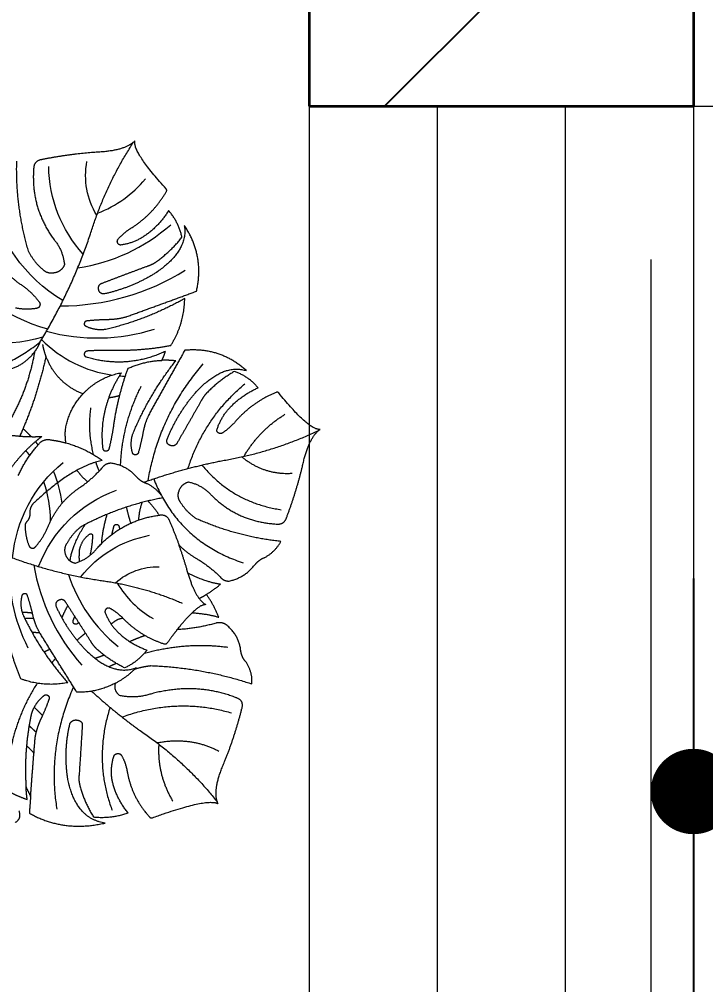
# Model space of a CAD drawing. Header units: inches. Extents: x 17146 to 31738, y -8920 to -2452.
# Drawn here: x 22822.94 to 22839.01, y -5230.46 to -5207.85 of the extents above; entities that cross this region are included whole.
import ezdxf

# ---------------------------------------------------------------- set-up
doc = ezdxf.new("R2010")
doc.units = ezdxf.units.IN
doc.header["$LTSCALE"] = 25
doc.header["$MEASUREMENT"] = 0
doc.header["$PDMODE"] = 3
doc.linetypes.add('CENTER', pattern=[2, 1.25, -0.25, 0.25, -0.25])
doc.layers.get('Defpoints').update_dxf_attribs({"color": 251})
doc.layers.add('A-HATCH', color=7, linetype='Continuous')
for name, color, linetype, lineweight in [('A_Grid Name', 216, 'Continuous', 5), ('Center line', 252, 'CENTER', 20), ('Column', 130, 'Continuous', 35), ('Dim-external', 151, 'Continuous', 9), ('Dim-internal', 150, 'Continuous', 9), ('Door-window', 40, 'Continuous', 15), ('Furniture', 125, 'Continuous', 20), ('plants', 105, 'Continuous', 18), ('sill', 30, 'Continuous', 20), ('Wall-Section', 6, 'Continuous', 35)]:
    doc.layers.add(name, color=color, linetype=linetype, lineweight=lineweight)
doc.styles.add('int text 1in-8ft', font='trebuc.ttf', dxfattribs={"height": 7})
doc.dimstyles.new('dim 1in-8ft', dxfattribs={"dimtxt": 7, "dimasz": 2, "dimexe": 6, "dimexo": 6, "dimgap": 1, "dimtad": 1, "dimdec": 0, "dimzin": 0, "dimdsep": 46, "dimlunit": 4, "dimtxsty": 'int text 1in-8ft', "dimblk": 'DOT', "dimcen": 4, "dimdle": 6, "dimclrt": 7, "dimadec": 0, "dimazin": 0, "dimtfac": 1, "dimtdec": 0, "dimtofl": 0, "dimtmove": 0, "dimatfit": 3, "dimfxl": 6, "dimfxlon": 1, "dimtolj": 1, "dimtzin": 0, "dimarcsym": 0})
doc.dimstyles.new('dim 1in-8ft c-c', dxfattribs={"dimtxt": 7, "dimasz": 2, "dimexe": 6, "dimexo": 6, "dimgap": 1, "dimtad": 1, "dimdec": 0, "dimzin": 0, "dimdsep": 46, "dimlunit": 4, "dimtxsty": 'int text 1in-8ft', "dimblk": 'DOT', "dimcen": 4, "dimdle": 6, "dimclrt": 7, "dimadec": 0, "dimazin": 0, "dimtfac": 1, "dimtdec": 0, "dimtofl": 0, "dimtmove": 0, "dimatfit": 3, "dimfxl": 6, "dimfxlon": 1, "dimtolj": 1, "dimtzin": 0, "dimarcsym": 0})

# ---------------------------------------------------------------- blocks, each defined once
blk = doc.blocks.new('grid')
at = {"layer": 'Center line'}
blk.add_line((1, 115), (1, -388.735), dxfattribs=at)
blk = doc.blocks.new('Monstera_86')
at = {"layer": 'plants'}
for points, degree in [([(0.5804, 1.2504), (0.5207, 1.2845), (0.4475, 1.2679)], 2), ([(0.3642, 1.2585), (0.2669, 1.2232), (0.249, 1.2339)], 2), ([(0.3697, 1.2571), (0.3676, 1.2595), (0.3642, 1.2585)], 2), ([(0.409, 1.1752), (0.4016, 1.2213), (0.3697, 1.2571)], 2), ([(0.4677, 1.2571), (0.4369, 1.2603), (0.4069, 1.2501)], 2), ([(0.4475, 1.2679), (0.4986, 1.2605), (0.5127, 1.1914)], 2), ([(0.492, 1.2007), (0.4846, 1.2307), (0.4677, 1.2571)], 2), ([(0.6052, 1.2669), (0.593, 1.2595), (0.5986, 1.2463)], 2), ([(0.4069, 1.2501), (0.426, 1.2273), (0.4335, 1.1992)], 2), ([(0.4388, 1.0647), (0.4681, 1.1579), (0.435, 1.2455)], 2), ([(0.5029, 1.0289), (0.55, 1.1353), (0.5321, 1.2436)], 2), ([(0.5782, 1.2211), (0.5793, 1.2358), (0.5804, 1.2504)], 2), ([(0.249, 1.2339), (0.2601, 1.2114), (0.2375, 1.1599)], 2), ([(0.3861, 1.1055), (0.3073, 1.159), (0.2504, 1.2306)], 2), ([(0.3532, 1.1294), (0.3562, 1.1834), (0.3286, 1.2295)], 2), ([(0.5782, 1.2211), (0.5744, 1.17), (0.5703, 1.1189)], 2), ([(0.5862, 1.205), (0.5821, 1.213), (0.5782, 1.2211)], 2), ([(0.614, 1.2136), (0.5999, 1.2212), (0.5843, 1.2264)], 2), ([(0.5843, 1.2264), (0.5855, 1.2157), (0.5862, 1.205)], 2), ([(0.5808, 1.0967), (0.5898, 1.151), (0.5862, 1.205)], 2), ([(0.4335, 1.1992), (0.4399, 1.1747), (0.4317, 1.1495)], 2), ([(0.493, 1.1825), (0.4943, 1.1918), (0.492, 1.2007)], 2), ([(0.5127, 1.1914), (0.5207, 1.1427), (0.5091, 1.0931)], 2), ([(0.4185, 1.1492), (0.4117, 1.1615), (0.409, 1.1752)], 2), ([(0.4875, 1.0971), (0.4901, 1.1398), (0.493, 1.1825)], 2), ([(0.2375, 1.1599), (0.2192, 1.1141), (0.2073, 1.067)], 2), ([(0.5667, 1.0223), (0.6075, 1.0869), (0.6164, 1.1583)], 2), ([(0.3565, 1.1269), (0.2971, 1.1155), (0.2479, 1.1415)], 2), ([(0.4249, 1.1459), (0.4204, 1.1458), (0.4185, 1.1492)], 2), ([(0.4317, 1.1495), (0.4294, 1.146), (0.4249, 1.1459)], 2), ([(0.5853, 1.1318), (0.5786, 1.1382), (0.5724, 1.1451)], 2), ([(0.5703, 1.1189), (0.5695, 1.1136), (0.5682, 1.1083)], 2), ([(0.4711, 1.0363), (0.4311, 1.0731), (0.3861, 1.1055)], 2), ([(0.5682, 1.1083), (0.5655, 1.0976), (0.5609, 1.0874)], 2), ([(0.5776, 1.0998), (0.573, 1.1042), (0.5682, 1.1083)], 2), ([(0.4956, 1.0872), (0.4866, 1.0889), (0.4875, 1.0971)], 2), ([(0.5091, 1.0931), (0.5047, 1.0855), (0.4956, 1.0872)], 2), ([(0.5609, 1.0874), (0.5589, 1.0834), (0.5571, 1.0793)], 2), ([(0.5769, 1.0763), (0.5791, 1.0865), (0.5808, 1.0967)], 2), ([(0.5808, 1.0967), (0.5792, 1.0982), (0.5776, 1.0998)], 2), ([(0.4178, 1.0816), (0.3202, 1.0467), (0.2256, 1.0744)], 2), ([(0.5571, 1.0793), (0.5508, 1.0652), (0.5456, 1.0508)], 2), ([(0.5571, 1.0793), (0.564, 1.0719), (0.572, 1.0644)], 2), ([(0.572, 1.0644), (0.5751, 1.0702), (0.5769, 1.0763)], 2), ([(0.2073, 1.067), (0.2028, 1.0525), (0.2182, 1.0475)], 2), ([(0.556, 1.0454), (0.566, 1.0537), (0.572, 1.0644)], 2), ([(0.2182, 1.0475), (0.288, 1.0205), (0.3652, 1.0407)], 2), ([(0.3652, 1.0407), (0.3938, 1.0501), (0.4221, 1.0439)], 2), ([(0.4221, 1.0439), (0.4325, 1.0353), (0.4291, 1.0224)], 2), ([(0.429, 1.0221), (0.4609, 1.0388), (0.4969, 1.0383)], 2), ([(0.4969, 1.0383), (0.5301, 0.9855), (0.563, 0.9325)], 2), ([(0.5456, 1.0508), (0.5433, 1.0464), (0.5478, 1.0441)], 2), ([(0.5478, 1.0441), (0.5523, 1.0418), (0.556, 1.0454)], 2), ([(0.1898, 1.0236), (0.1881, 1.0025), (0.2001, 0.985)], 2), ([(0.3671, 0.9914), (0.2743, 0.9952), (0.1898, 1.0236)], 2), ([(0.429, 1.0221), (0.4103, 1.0123), (0.3952, 0.9975)], 2), ([(0.4291, 1.0224), (0.429, 1.0223), (0.429, 1.0221)], 2), ([(0.5131, 1.0214), (0.555, 1.0295), (0.5952, 1.0149)], 2), ([(0.5915, 0.9024), (0.5607, 0.9675), (0.5131, 1.0214)], 2), ([(0.5952, 1.0149), (0.6156, 0.966), (0.6246, 0.9138)], 2), ([(0.2001, 0.985), (0.2079, 0.9765), (0.2092, 0.9654)], 2), ([(0.3952, 0.9975), (0.3814, 0.9931), (0.3671, 0.9914)], 2), ([(0.3739, 0.9641), (0.3895, 0.9848), (0.4132, 0.9954)], 2), ([(0.4817, 0.9639), (0.4332, 1.0112), (0.3928, 0.9951)], 2), ([(0.3928, 0.9951), (0.394, 0.9963), (0.3952, 0.9975)], 2), ([(0.4132, 0.9954), (0.4399, 0.9823), (0.4619, 0.9623)], 2), ([(0.4398, 0.9928), (0.434, 0.99), (0.428, 0.9874)], 2), ([(0.5726, 0.8149), (0.5614, 0.8805), (0.5325, 0.9409), (0.4882, 0.9907)], 3), ([(0.5344, 0.9785), (0.5379, 0.9826), (0.5413, 0.9869)], 2), ([(0.5408, 0.9872), (0.541, 0.987), (0.5413, 0.9869)], 2), ([(0.3784, 0.9697), (0.3053, 0.9493), (0.2322, 0.959)], 2), ([(0.4649, 0.9783), (0.457, 0.9759), (0.4494, 0.9728)], 2), ([(0.544, 0.963), (0.5494, 0.9652), (0.5546, 0.9675)], 2), ([(0.2092, 0.9654), (0.2122, 0.9369), (0.2362, 0.9187)], 2), ([(0.3208, 0.9282), (0.3293, 0.939), (0.3389, 0.9524)], 2), ([(0.3389, 0.9524), (0.3408, 0.9546), (0.3436, 0.9537)], 2), ([(0.3436, 0.9537), (0.3862, 0.9396), (0.4171, 0.9072)], 2), ([(0.4212, 0.9362), (0.4002, 0.9547), (0.3739, 0.9641)], 2), ([(0.5117, 0.8312), (0.4955, 0.8812), (0.4655, 0.9247), (0.4246, 0.9576)], 3), ([(0.4619, 0.9623), (0.4684, 0.9563), (0.4727, 0.9486)], 2), ([(0.5339, 0.8865), (0.5145, 0.9297), (0.4817, 0.9639)], 2), ([(0.5117, 0.9609), (0.5117, 0.9611), (0.5117, 0.9612)], 2), ([(0.5118, 0.961), (0.5118, 0.961), (0.5117, 0.9609)], 2), ([(0.6136, 0.8009), (0.6189, 0.8561), (0.6083, 0.9109), (0.5828, 0.9602)], 3), ([(0.4041, 0.9491), (0.3911, 0.943), (0.3773, 0.9385)], 2), ([(0.4476, 0.8971), (0.4393, 0.92), (0.4212, 0.9362)], 2), ([(0.4727, 0.9486), (0.4945, 0.9144), (0.5164, 0.8804)], 2), ([(0.4968, 0.9469), (0.4895, 0.9404), (0.4818, 0.9343)], 2), ([(0.5758, 0.9329), (0.5692, 0.9329), (0.5626, 0.9332)], 2), ([(0.563, 0.9325), (0.5703, 0.919), (0.5739, 0.9041)], 2), ([(0.2362, 0.9187), (0.2437, 0.9146), (0.2527, 0.9168)], 2), ([(0.2527, 0.9168), (0.2852, 0.9262), (0.3186, 0.9281)], 2), ([(0.3208, 0.9282), (0.3059, 0.9094), (0.2946, 0.8986)], 2), ([(0.3186, 0.9281), (0.3197, 0.9281), (0.3208, 0.9282)], 2), ([(0.416, 0.9083), (0.4284, 0.91), (0.4365, 0.9187)], 2), ([(0.4952, 0.9168), (0.4945, 0.9162), (0.4938, 0.9156)], 2), ([(0.5014, 0.9178), (0.4981, 0.9192), (0.4952, 0.9168)], 2), ([(0.5042, 0.9131), (0.5048, 0.9165), (0.5014, 0.9178)], 2), ([(0.2946, 0.8986), (0.268, 0.9003), (0.2479, 0.9065)], 2), ([(0.2479, 0.9065), (0.2561, 0.8852), (0.2696, 0.8664)], 2), ([(0.2708, 0.8843), (0.2794, 0.884), (0.2946, 0.8986)], 2), ([(0.426, 0.8466), (0.4107, 0.8724), (0.3893, 0.8936), (0.3632, 0.9086)], 3), ([(0.4171, 0.9072), (0.4267, 0.8977), (0.4384, 0.8911)], 2), ([(0.5008, 0.9046), (0.5026, 0.9088), (0.5042, 0.9131)], 2), ([(0.5232, 0.9078), (0.5186, 0.8967), (0.5128, 0.8859)], 2), ([(0.5886, 0.9084), (0.5807, 0.9079), (0.5728, 0.9083)], 2), ([(0.5739, 0.9041), (0.5778, 0.8866), (0.5834, 0.8694)], 2), ([(0.575, 0.8993), (0.5839, 0.8982), (0.593, 0.898)], 2), ([(0.5938, 0.8697), (0.5977, 0.8864), (0.5915, 0.9024)], 2), ([(0.302, 0.8289), (0.2898, 0.8726), (0.2708, 0.8843)], 2), ([(0.4586, 0.8414), (0.3825, 0.8513), (0.3121, 0.8817)], 2), ([(0.4384, 0.8911), (0.4416, 0.8893), (0.4447, 0.8913)], 2), ([(0.4447, 0.8913), (0.4479, 0.8934), (0.4476, 0.8971)], 2), ([(0.5276, 0.8762), (0.535, 0.8787), (0.5339, 0.8865)], 2), ([(0.2696, 0.8664), (0.2566, 0.8584), (0.2448, 0.8486)], 2), ([(0.2822, 0.8735), (0.2758, 0.8702), (0.2696, 0.8664)], 2), ([(0.4895, 0.8813), (0.4896, 0.8813), (0.4896, 0.8814)], 2), ([(0.4896, 0.8813), (0.4896, 0.8813), (0.4895, 0.8813)], 2), ([(0.5164, 0.8804), (0.5203, 0.8736), (0.5276, 0.8762)], 2), ([(0.5834, 0.8694), (0.5842, 0.8651), (0.5887, 0.8652)], 2), ([(0.5887, 0.8652), (0.5932, 0.8653), (0.5938, 0.8697)], 2), ([(0.2448, 0.8486), (0.271, 0.8451), (0.302, 0.8289)], 2), ([(0.2295, 0.8429), (0.2019, 0.8368), (0.1844, 0.8143)], 2), ([(0.2428, 0.8383), (0.2373, 0.8434), (0.2295, 0.8429)], 2), ([(0.2858, 0.804), (0.2619, 0.8182), (0.2428, 0.8383)], 2), ([(0.4293, 0.846), (0.4079, 0.8271), (0.3808, 0.8173), (0.3523, 0.8179)], 3), ([(0.4902, 0.8358), (0.4598, 0.7973), (0.4175, 0.7717), (0.3693, 0.7626)], 3), ([(0.6315, 0.794), (0.5477, 0.8274), (0.4586, 0.8414)], 2), ([(0.1844, 0.8143), (0.1774, 0.8056), (0.1671, 0.8015)], 2), ([(0.302, 0.8289), (0.303, 0.8257), (0.3038, 0.8223)], 2), ([(0.3038, 0.8223), (0.31, 0.8009), (0.3176, 0.7799)], 2), ([(0.5642, 0.8174), (0.5397, 0.7545), (0.491, 0.7067), (0.4276, 0.6834)], 3), ([(0.1671, 0.8015), (0.1488, 0.7916), (0.1387, 0.7734)], 2), ([(0.3621, 0.6634), (0.3182, 0.7738), (0.2049, 0.8109)], 2), ([(0.3176, 0.7799), (0.3033, 0.7941), (0.2858, 0.804)], 2), ([(0.4996, 0.8115), (0.476, 0.8041), (0.4609, 0.7847)], 2), ([(0.4695, 0.763), (0.47, 0.7807), (0.4741, 0.798)], 2), ([(0.5091, 0.8073), (0.5035, 0.7757), (0.4824, 0.7437)], 2), ([(0.4925, 0.8089), (0.4929, 0.7989), (0.4923, 0.7889)], 2), ([(0.5165, 0.7978), (0.5117, 0.8092), (0.4996, 0.8115)], 2), ([(0.5143, 0.7762), (0.5213, 0.7864), (0.5165, 0.7978)], 2), ([(0.6099, 0.8022), (0.6038, 0.7361), (0.5724, 0.6769), (0.5211, 0.6347)], 3), ([(0.3342, 0.7378), (0.3252, 0.7586), (0.3176, 0.7799)], 2), ([(0.4609, 0.7847), (0.4173, 0.7362), (0.3528, 0.7273)], 2), ([(0.4923, 0.7889), (0.4892, 0.7714), (0.4748, 0.7606)], 2), ([(0.5694, 0.7825), (0.5545, 0.7655), (0.5464, 0.7443)], 2), ([(0.5516, 0.7904), (0.5516, 0.7903), (0.5515, 0.7902), (0.5515, 0.7901)], 3), ([(0.5758, 0.7851), (0.5718, 0.7857), (0.5694, 0.7825)], 2), ([(0.5812, 0.7807), (0.5798, 0.7845), (0.5758, 0.7851)], 2), ([(0.588, 0.7458), (0.5876, 0.7639), (0.5812, 0.7807)], 2), ([(0.1387, 0.7734), (0.2169, 0.765), (0.2879, 0.7331)], 2), ([(0.4442, 0.7259), (0.4519, 0.7513), (0.4541, 0.7775)], 2), ([(0.4713, 0.7602), (0.4695, 0.761), (0.4695, 0.763)], 2), ([(0.4897, 0.7475), (0.5048, 0.7595), (0.5143, 0.7762)], 2), ([(0.3459, 0.6968), (0.4218, 0.7109), (0.4897, 0.7475)], 2), ([(0.4231, 0.7467), (0.4225, 0.7494), (0.4218, 0.7521)], 2), ([(0.4273, 0.7435), (0.424, 0.7437), (0.4231, 0.7467)], 2), ([(0.4318, 0.7464), (0.4305, 0.7434), (0.4273, 0.7435)], 2), ([(0.4353, 0.7612), (0.4338, 0.7538), (0.4318, 0.7464)], 2), ([(0.4748, 0.7606), (0.4732, 0.7593), (0.4713, 0.7602)], 2), ([(0.1285, 0.7307), (0.1121, 0.6873), (0.1011, 0.6423)], 2), ([(0.1471, 0.7428), (0.1329, 0.7445), (0.1285, 0.7307)], 2), ([(0.26, 0.693), (0.2134, 0.7389), (0.1471, 0.7428)], 2), ([(0.2879, 0.7331), (0.3038, 0.7222), (0.3143, 0.7059)], 2), ([(0.3528, 0.7273), (0.339, 0.7246), (0.3342, 0.7378)], 2), ([(0.3882, 0.736), (0.3876, 0.721), (0.3828, 0.7066)], 2), ([(0.41, 0.7132), (0.407, 0.7277), (0.4024, 0.7417)], 2), ([(0.5464, 0.7443), (0.5283, 0.7029), (0.4906, 0.6779)], 2), ([(0.5435, 0.738), (0.5431, 0.7144), (0.547, 0.6911), (0.5552, 0.6689)], 3), ([(0.5796, 0.7241), (0.5792, 0.7329), (0.5854, 0.7393)], 2), ([(0.5854, 0.7393), (0.588, 0.742), (0.588, 0.7458)], 2), ([(0.2773, 0.6392), (0.2234, 0.705), (0.1381, 0.7177)], 2), ([(0.3708, 0.7038), (0.3603, 0.7144), (0.3527, 0.7273)], 2), ([(0.5702, 0.7038), (0.5801, 0.7115), (0.5796, 0.7241)], 2), ([(0.3143, 0.7059), (0.3218, 0.6961), (0.3174, 0.6841)], 2), ([(0.3747, 0.6714), (0.3565, 0.6797), (0.3459, 0.6968)], 2), ([(0.3724, 0.7024), (0.3715, 0.703), (0.3708, 0.7038)], 2), ([(0.3828, 0.7066), (0.3825, 0.7057), (0.382, 0.7049)], 2), ([(0.4524, 0.6311), (0.5041, 0.6421), (0.5702, 0.7038)], 2), ([(0.5226, 0.7063), (0.5252, 0.687), (0.5304, 0.6681), (0.5381, 0.6501)], 3), ([(0.3007, 0.6689), (0.2763, 0.6744), (0.26, 0.693)], 2), ([(0.3174, 0.6841), (0.313, 0.6721), (0.3007, 0.6689)], 2), ([(0.3795, 0.6695), (0.3115, 0.6451), (0.2409, 0.6314)], 2), ([(0.3718, 0.6667), (0.3525, 0.5515), (0.2753, 0.4617)], 2), ([(0.3921, 0.6601), (0.3849, 0.6681), (0.3747, 0.6714)], 2), ([(0.4906, 0.6779), (0.4679, 0.6622), (0.45, 0.6411)], 2), ([(0.4968, 0.6485), (0.4887, 0.6597), (0.478, 0.6685)], 2), ([(0.5697, 0.5982), (0.6022, 0.6257), (0.6241, 0.6622)], 2), ([(0.2073, 0.6248), (0.1693, 0.6566), (0.1188, 0.6536)], 2), ([(0.3019, 0.6454), (0.2737, 0.557), (0.2021, 0.4967)], 2), ([(0.4373, 0.6356), (0.4101, 0.6394), (0.3921, 0.6601)], 2), ([(0.4577, 0.6497), (0.461, 0.642), (0.4636, 0.6341)], 2), ([(0.5998, 0.6576), (0.587, 0.629), (0.5663, 0.6055)], 2), ([(0.1011, 0.6423), (0.0904, 0.5911), (0.07, 0.5766)], 2), ([(0.2409, 0.6314), (0.1536, 0.6167), (0.0728, 0.5788)], 2), ([(0.4202, 0.6401), (0.4174, 0.5669), (0.3839, 0.5007)], 2), ([(0.45, 0.6411), (0.4449, 0.6356), (0.4373, 0.6356)], 2), ([(0.5162, 0.6004), (0.4814, 0.6098), (0.4524, 0.6311)], 2), ([(0.2035, 0.624), (0.1769, 0.578), (0.1316, 0.5502)], 2), ([(0.3805, 0.5805), (0.3838, 0.5987), (0.3888, 0.6165)], 2), ([(0.3888, 0.6165), (0.3895, 0.621), (0.394, 0.6213)], 2), ([(0.394, 0.6213), (0.3986, 0.6215), (0.3995, 0.6171)], 2), ([(0.3995, 0.6171), (0.4041, 0.6004), (0.3984, 0.5836)], 2), ([(0.4452, 0.6144), (0.4406, 0.6138), (0.4397, 0.6092)], 2), ([(0.4411, 0.5213), (0.457, 0.5651), (0.4515, 0.6107)], 2), ([(0.4515, 0.6107), (0.4499, 0.615), (0.4452, 0.6144)], 2), ([(0.4675, 0.6211), (0.4781, 0.5807), (0.4722, 0.5389)], 2), ([(0.5797, 0.6224), (0.5819, 0.6194), (0.5841, 0.6165), (0.5864, 0.6136)], 3), ([(0.2791, 0.5272), (0.2998, 0.5637), (0.3208, 0.6001)], 2), ([(0.339, 0.5953), (0.321, 0.5497), (0.2889, 0.5123)], 2), ([(0.3208, 0.6001), (0.3245, 0.6072), (0.3321, 0.6052)], 2), ([(0.3321, 0.6052), (0.3398, 0.6032), (0.339, 0.5953)], 2), ([(0.4397, 0.6092), (0.4357, 0.592), (0.4328, 0.5746)], 2), ([(0.5411, 0.5953), (0.5285, 0.597), (0.5162, 0.6004)], 2), ([(0.5162, 0.6004), (0.5179, 0.5884), (0.517, 0.5763)], 2), ([(0.5652, 0.6039), (0.556, 0.5916), (0.5411, 0.5953)], 2), ([(0.5586, 0.5892), (0.5643, 0.5935), (0.5697, 0.5982)], 2), ([(0.5663, 0.6055), (0.5658, 0.6047), (0.5652, 0.6039)], 2), ([(0.5697, 0.5982), (0.5674, 0.601), (0.5652, 0.6039)], 2), ([(0.07, 0.5766), (0.0891, 0.5787), (0.1425, 0.5127)], 2), ([(0.2205, 0.5649), (0.2298, 0.5753), (0.2415, 0.5829)], 2), ([(0.2512, 0.5776), (0.2437, 0.5537), (0.2259, 0.5358)], 2), ([(0.2415, 0.5829), (0.2447, 0.585), (0.248, 0.5832)], 2), ([(0.248, 0.5832), (0.2513, 0.5814), (0.2512, 0.5776)], 2), ([(0.3984, 0.5836), (0.3698, 0.515), (0.3234, 0.4563)], 2), ([(0.3706, 0.5508), (0.3775, 0.565), (0.3805, 0.5805)], 2), ([(0.5773, 0.5894), (0.5679, 0.5895), (0.5586, 0.5892)], 2), ([(0.6233, 0.5854), (0.6004, 0.589), (0.5773, 0.5894)], 2), ([(0.5915, 0.5753), (0.5841, 0.582), (0.5773, 0.5894)], 2), ([(0.5915, 0.5753), (0.5934, 0.5797), (0.5953, 0.5841), (0.5972, 0.5884)], 3), ([(0.1473, 0.5117), (0.1902, 0.5295), (0.2205, 0.5649)], 2), ([(0.4328, 0.5746), (0.4291, 0.5458), (0.4219, 0.5175)], 2), ([(0.517, 0.5763), (0.5109, 0.541), (0.4863, 0.5144)], 2), ([(0.5512, 0.4481), (0.5653, 0.5136), (0.5915, 0.5753)], 2), ([(0.3076, 0.4378), (0.3393, 0.4942), (0.3706, 0.5508)], 2), ([(0.5712, 0.4404), (0.582, 0.5029), (0.6131, 0.5581)], 2), ([(0.2259, 0.5358), (0.2052, 0.5153), (0.1787, 0.5035)], 2), ([(0.2686, 0.5124), (0.275, 0.519), (0.2791, 0.5272)], 2), ([(0.1425, 0.5127), (0.1445, 0.5106), (0.1473, 0.5117)], 2), ([(0.2889, 0.5123), (0.2414, 0.4603), (0.1994, 0.4735)], 2), ([(0.2202, 0.4748), (0.2469, 0.4903), (0.2686, 0.5124)], 2), ([(0.4219, 0.5175), (0.4157, 0.4931), (0.4071, 0.4694)], 2), ([(0.4187, 0.4772), (0.4327, 0.4979), (0.4411, 0.5213)], 2), ([(0.4863, 0.5144), (0.4585, 0.4845), (0.4187, 0.4772)], 2), ([(0.4219, 0.5175), (0.4314, 0.5202), (0.4411, 0.5213)], 2), ([(0.4863, 0.5144), (0.5334, 0.4956), (0.5512, 0.4481)], 2), ([(0.1787, 0.5035), (0.1956, 0.4838), (0.2202, 0.4748)], 2), ([(0.4222, 0.4826), (0.4188, 0.4829), (0.4153, 0.4831), (0.4119, 0.4832)], 3), ([(0.5589, 0.4187), (0.5252, 0.4529), (0.4821, 0.4746), (0.4346, 0.4812)], 3), ([(0.7161, 0.4715), (0.6444, 0.4883), (0.5619, 0.4237)], 2), ([(0.1994, 0.4735), (0.245, 0.4321), (0.3076, 0.4378)], 2), ([(0.3414, 0.4396), (0.4089, 0.4711), (0.4803, 0.45)], 2), ([(0.4071, 0.4694), (0.3786, 0.4567), (0.3478, 0.4554)], 2), ([(0.6112, 0.4697), (0.5865, 0.4614), (0.5712, 0.4404)], 2), ([(0.3234, 0.4563), (0.3355, 0.4549), (0.3478, 0.4554)], 2), ([(0.3478, 0.4554), (0.344, 0.4478), (0.3414, 0.4396)], 2), ([(0.4832, 0.443), (0.482, 0.4384), (0.4772, 0.4384)], 2), ([(0.4803, 0.45), (0.4844, 0.4476), (0.4832, 0.443)], 2), ([(0.5512, 0.4481), (0.5549, 0.4381), (0.5568, 0.4275)], 2), ([(0.332, 0.4292), (0.3084, 0.3914), (0.3076, 0.3468)], 2), ([(0.4415, 0.4373), (0.3863, 0.4394), (0.332, 0.4292)], 2), ([(0.4772, 0.4384), (0.4594, 0.4372), (0.4415, 0.4373)], 2), ([(0.5565, 0.4147), (0.6285, 0.4362), (0.7036, 0.425), (0.7662, 0.3834)], 3), ([(0.5619, 0.4237), (0.5656, 0.4326), (0.5712, 0.4404)], 2), ([(0.5505, 0.4044), (0.4877, 0.4214), (0.4224, 0.42), (0.3604, 0.4004)], 3), ([(0.5619, 0.4237), (0.5068, 0.3336), (0.4731, 0.2335)], 2), ([(0.3076, 0.3468), (0.3729, 0.3837), (0.4459, 0.401)], 2), ([(0.4459, 0.401), (0.4636, 0.4039), (0.4798, 0.3963)], 2), ([(0.4833, 0.3901), (0.4825, 0.3855), (0.4778, 0.3856)], 2), ([(0.4798, 0.3963), (0.4842, 0.3947), (0.4833, 0.3901)], 2), ([(0.5482, 0.4005), (0.6233, 0.3803), (0.6854, 0.3323), (0.7239, 0.2648)], 3), ([(0.4091, 0.3785), (0.3479, 0.3564), (0.2869, 0.334)], 2), ([(0.4404, 0.3834), (0.4244, 0.383), (0.4091, 0.3785)], 2), ([(0.4778, 0.3856), (0.4591, 0.3836), (0.4404, 0.3834)], 2), ([(0.5262, 0.3598), (0.4482, 0.3599), (0.3728, 0.3384), (0.3066, 0.2972)], 3), ([(0.5634, 0.3525), (0.5607, 0.3557), (0.5622, 0.3596)], 2), ([(0.5622, 0.3596), (0.5637, 0.3636), (0.5678, 0.3642)], 2), ([(0.5678, 0.3642), (0.5864, 0.3671), (0.6049, 0.3636)], 2), ([(0.5216, 0.3506), (0.5894, 0.3099), (0.6349, 0.2443), (0.6492, 0.1665)], 3), ([(0.5975, 0.3208), (0.5776, 0.3336), (0.5634, 0.3525)], 2), ([(0.2869, 0.334), (0.2727, 0.2716), (0.3084, 0.2184)], 2), ([(0.3594, 0.3024), (0.4014, 0.3284), (0.4497, 0.3389)], 2), ([(0.4497, 0.3389), (0.4579, 0.3383), (0.4589, 0.3302)], 2), ([(0.4589, 0.3302), (0.4599, 0.3221), (0.4521, 0.3196)], 2), ([(0.4521, 0.3196), (0.4127, 0.3046), (0.3731, 0.2899)], 2), ([(0.6531, 0.2495), (0.6358, 0.2933), (0.5975, 0.3208)], 2), ([(0.3084, 0.2184), (0.3007, 0.2631), (0.3594, 0.3024)], 2), ([(0.4953, 0.2928), (0.4344, 0.284), (0.3783, 0.258), (0.3321, 0.2172)], 3), ([(0.3731, 0.2899), (0.3643, 0.2872), (0.3568, 0.2818)], 2), ([(0.5188, 0.2876), (0.5237, 0.2995), (0.5364, 0.3019)], 2), ([(0.5364, 0.3019), (0.5491, 0.3043), (0.558, 0.295)], 2), ([(0.558, 0.295), (0.573, 0.2817), (0.5819, 0.2637)], 2), ([(0.3568, 0.2818), (0.3317, 0.2636), (0.3124, 0.2393)], 2), ([(0.5378, 0.2423), (0.5212, 0.262), (0.5188, 0.2876)], 2), ([(0.4858, 0.2689), (0.5242, 0.2262), (0.5454, 0.1723), (0.5464, 0.1149)], 3), ([(0.5819, 0.2637), (0.6046, 0.1864), (0.6025, 0.1059)], 2), ([(0.3124, 0.2393), (0.3182, 0.2128), (0.3359, 0.1924)], 2), ([(0.3747, 0.2346), (0.3951, 0.2496), (0.4202, 0.253)], 2), ([(0.4243, 0.2424), (0.415, 0.2319), (0.4033, 0.2242)], 2), ([(0.4202, 0.253), (0.4241, 0.2526), (0.4255, 0.2489)], 2), ([(0.4255, 0.2489), (0.4268, 0.2453), (0.4243, 0.2424)], 2), ([(0.5729, 0.1196), (0.5777, 0.1874), (0.5378, 0.2423)], 2), ([(0.3359, 0.1924), (0.3512, 0.2172), (0.3747, 0.2346)], 2), ([(0.4033, 0.2242), (0.3635, 0.1996), (0.34, 0.1593)], 2), ([(0.4731, 0.2335), (0.4466, 0.1477), (0.3976, 0.0725)], 2), ([(0.4606, 0.197), (0.4278, 0.1844), (0.3991, 0.1638), (0.3766, 0.1368)], 3), ([(0.462, 0.2007), (0.4795, 0.1722), (0.4855, 0.139), (0.4792, 0.1062)], 3), ([(0.34, 0.1593), (0.3384, 0.1566), (0.3403, 0.1542)], 2), ([(0.3403, 0.1542), (0.3996, 0.0889), (0.395, 0.07)], 2), ([(0.5582, 0.1029), (0.5727, 0.105), (0.5729, 0.1196)], 2), ([(0.4654, 0.0902), (0.5122, 0.0937), (0.5582, 0.1029)], 2), ([(0.395, 0.07), (0.4123, 0.0881), (0.4654, 0.0902)], 2)]:
    blk.add_open_spline(points, degree=degree, dxfattribs=at)
blk = doc.blocks.new('_Dot')
at = {"color": 0, "linetype": 'ByBlock', "lineweight": -2}
blk.add_line((-0.5, 0), (-1, 0), dxfattribs=at)
at = {"color": 0, "linetype": 'ByBlock', "const_width": 0.5}
blk.add_lwpolyline([(-0.25, 0, 1), (0.25, 0, 1)], format="xyb", close=True, dxfattribs=at)
blk = doc.blocks.new('*D198')
at = {"layer": 'Defpoints', "color": 0, "transparency": 16777216}
for p in [(22829.726, -5187.48), (22745.726, -5209.889), (22829.726, -5209.889)]:
    blk.add_point(p, dxfattribs=at)
at = {"layer": 'Dim-external', "color": 0, "lineweight": -2, "transparency": 16777216}
for p, q in [((22751.726, -5187.48), (22739.726, -5187.48)), ((22745.726, -5189.48), (22745.726, -5207.889)), ((22745.726, -5198.684), (22734.726, -5205.07)), ((22734.726, -5205.07), (22734.726, -5229.164)), ((22751.726, -5209.889), (22739.726, -5209.889))]:
    blk.add_line(p, q, dxfattribs=at)
at = {"layer": 'Dim-external', "color": 0, "lineweight": -2, "transparency": 16777216, "xscale": 2, "yscale": 2, "zscale": 2}
for p, rotation in [((22745.726, -5187.48), 90), ((22745.726, -5209.889), 270)]:
    blk.add_blockref('_Dot', p, dxfattribs=dict(at, rotation=rotation))
at = {"layer": 'Dim-external', "color": 7, "transparency": 16777216, "insert": (22730.165, -5217.117), "char_height": 7, "attachment_point": 5, "rotation": 90, "style": 'int text 1in-8ft'}
blk.add_mtext('\\A1;1\'-10"', dxfattribs=at)
blk = doc.blocks.new('*D163')
at = {"layer": 'Defpoints', "color": 0, "transparency": 16777216}
for p in [(22837.726, -5179.48), (22715.726, -5300.298), (22837.726, -5300.298)]:
    blk.add_point(p, dxfattribs=at)
at = {"layer": 'Dim-external', "color": 0, "lineweight": -2, "transparency": 16777216}
for p, q in [((22721.726, -5179.48), (22709.726, -5179.48)), ((22715.726, -5181.48), (22715.726, -5298.298)), ((22721.726, -5300.298), (22709.726, -5300.298))]:
    blk.add_line(p, q, dxfattribs=at)
at = {"layer": 'Dim-external', "color": 0, "lineweight": -2, "transparency": 16777216, "xscale": 2, "yscale": 2, "zscale": 2}
for p, rotation in [((22715.726, -5179.48), 90), ((22715.726, -5300.298), 270)]:
    blk.add_blockref('_Dot', p, dxfattribs=dict(at, rotation=rotation))
at = {"layer": 'Dim-external', "color": 7, "transparency": 16777216, "insert": (22711.165, -5239.889), "char_height": 7, "attachment_point": 5, "rotation": 90, "style": 'int text 1in-8ft'}
blk.add_mtext('\\A1;10\'-1"c/c', dxfattribs=at)
blk = doc.blocks.new('*D397')
at = {"layer": 'Defpoints', "color": 0, "transparency": 16777216}
for p in [(22838.726, -5214.946), (22934.726, -5217.48), (22838.726, -5225.937)]:
    blk.add_point(p, dxfattribs=at)
at = {"layer": 'Dim-internal', "color": 0, "lineweight": -2, "transparency": 16777216}
for p, q in [((22838.726, -5220.946), (22838.726, -5231.937)), ((22934.726, -5223.48), (22934.726, -5231.937)), ((22932.726, -5225.937), (22840.726, -5225.937))]:
    blk.add_line(p, q, dxfattribs=at)
at = {"layer": 'Dim-internal', "color": 0, "lineweight": -2, "transparency": 16777216, "xscale": 2, "yscale": 2, "zscale": 2, "rotation": 180}
blk.add_blockref('_Dot', (22838.726, -5225.937), dxfattribs=at)
at = {"layer": 'Dim-internal', "color": 0, "lineweight": -2, "transparency": 16777216, "xscale": 2, "yscale": 2, "zscale": 2}
blk.add_blockref('_Dot', (22934.726, -5225.937), dxfattribs=at)
at = {"layer": 'Dim-internal', "color": 7, "transparency": 16777216, "insert": (22886.726, -5221.376), "char_height": 7, "attachment_point": 5, "style": 'int text 1in-8ft'}
blk.add_mtext("\\A1;8'", dxfattribs=at)
blk = doc.blocks.new('*D497')
at = {"layer": 'Defpoints', "color": 0, "transparency": 16777216}
for p in [(22829.726, -5209.889), (22745.726, -5269.889), (22829.726, -5269.889)]:
    blk.add_point(p, dxfattribs=at)
at = {"layer": 'Dim-external', "color": 0, "lineweight": -2, "transparency": 16777216}
for p, q in [((22751.726, -5209.889), (22739.726, -5209.889)), ((22745.726, -5211.889), (22745.726, -5267.889)), ((22751.726, -5269.889), (22739.726, -5269.889))]:
    blk.add_line(p, q, dxfattribs=at)
at = {"layer": 'Dim-external', "color": 0, "lineweight": -2, "transparency": 16777216, "xscale": 2, "yscale": 2, "zscale": 2}
for p, rotation in [((22745.726, -5209.889), 90), ((22745.726, -5269.889), 270)]:
    blk.add_blockref('_Dot', p, dxfattribs=dict(at, rotation=rotation))
at = {"layer": 'Dim-external', "color": 7, "transparency": 16777216, "insert": (22741.179, -5239.889), "char_height": 7, "attachment_point": 5, "rotation": 90, "style": 'int text 1in-8ft'}
blk.add_mtext("\\A1;5'", dxfattribs=at)
blk = doc.blocks.new('BP1')
at = {"layer": 'A_Grid Name'}
blk.add_line((30, 0), (30, -286.819), dxfattribs=at)

msp = doc.modelspace()

# ---------------------------------------------------------------- hatches: boundary and pattern name
at = {"layer": 'A-HATCH'}
h = msp.add_hatch(dxfattribs=at)
h.set_pattern_fill('ANSI32', color=256, scale=25, style=0)
h.set_pattern_definition([(45, (21802.997, -5239.595), (-6.62913, 6.62913), []), (45, (21807.416, -5239.595), (-6.62913, 6.62913), [])])
edge = h.paths.add_edge_path()
edge.add_line((22829.726, -5209.889), (22838.726, -5209.889))
edge.add_line((22838.726, -5185.48), (22838.726, -5209.889))
edge.add_line((22829.726, -5185.48), (22829.726, -5209.889))

# ---------------------------------------------------------------- linework, layer by layer
at = {"layer": 'Door-window'}
for p, q in [((22832.726, -5209.889), (22832.726, -5269.889)), ((22835.726, -5209.889), (22835.726, -5269.889))]:
    msp.add_line(p, q, dxfattribs=at)
at = {"layer": 'Furniture'}
msp.add_line((22838.726, -5209.889), (22862.726, -5209.889), dxfattribs=at)
at = {"layer": 'sill'}
for p, q in [((22829.726, -5209.889), (22829.726, -5269.889)), ((22838.726, -5209.889), (22838.726, -5269.889))]:
    msp.add_line(p, q, dxfattribs=at)
at = {"layer": 'Wall-Section'}
for p, q in [((22829.726, -5187.48), (22829.726, -5209.889)), ((22838.726, -5187.48), (22838.726, -5209.889)), ((22829.726, -5209.889), (22838.726, -5209.889))]:
    msp.add_line(p, q, dxfattribs=at)

# ---------------------------------------------------------------- block references
at = {"layer": 'A_Grid Name'}
msp.add_blockref('BP1', (22799.726, -5021.48), dxfattribs=at)
at = {"layer": 'Column'}
msp.add_blockref('grid', (22836.726, -5028.48), dxfattribs=at)
at = {"layer": 'plants', "xscale": 13.3390505456649, "yscale": 13.3390505456649, "zscale": 13.3390505456649, "rotation": 180}
msp.add_blockref('Monstera_86', (22830.917, -5209.764), dxfattribs=at)

# ---------------------------------------------------------------- dimensions: what is measured, and where the dimension line sits
at = {"layer": 'Dim-external'}
for base, p1, p2, dimstyle, override, picture, middle in [((22715.726, -5300.298), (22837.726, -5179.48), (22837.726, -5300.298), 'dim 1in-8ft c-c', {"dimpost": 'c/c'}, '*D163', (22711.165, -5239.889)), ((22745.726, -5269.889), (22829.726, -5209.889), (22829.726, -5269.889), 'dim 1in-8ft', {"dimtmove": 1}, '*D497', (22741.179, -5239.889))]:
    dim = msp.add_linear_dim(base=base, p1=p1, p2=p2, angle=90, dimstyle=dimstyle, override=override, dxfattribs=at)
    dim.commit()
    dim.dimension.update_dxf_attribs({"geometry": picture, "text_midpoint": middle})
dim = msp.add_linear_dim(base=(22745.726, -5209.889), p1=(22829.726, -5187.48), p2=(22829.726, -5209.889), angle=90, dimstyle='dim 1in-8ft', override={"dimtmove": 1}, dxfattribs=at)
dim.commit()
dim.dimension.update_dxf_attribs({"geometry": '*D198', "text_midpoint": (22734.726, -5206.07), "dimtype": 160})
at = {"layer": 'Dim-internal'}
dim = msp.add_linear_dim(base=(22838.726, -5225.937), p1=(22934.726, -5217.48), p2=(22838.726, -5214.946), dimstyle='dim 1in-8ft', dxfattribs=at)
dim.commit()
dim.dimension.update_dxf_attribs({"geometry": '*D397', "text_midpoint": (22886.726, -5221.376)})

doc.saveas('drawing.dxf')
